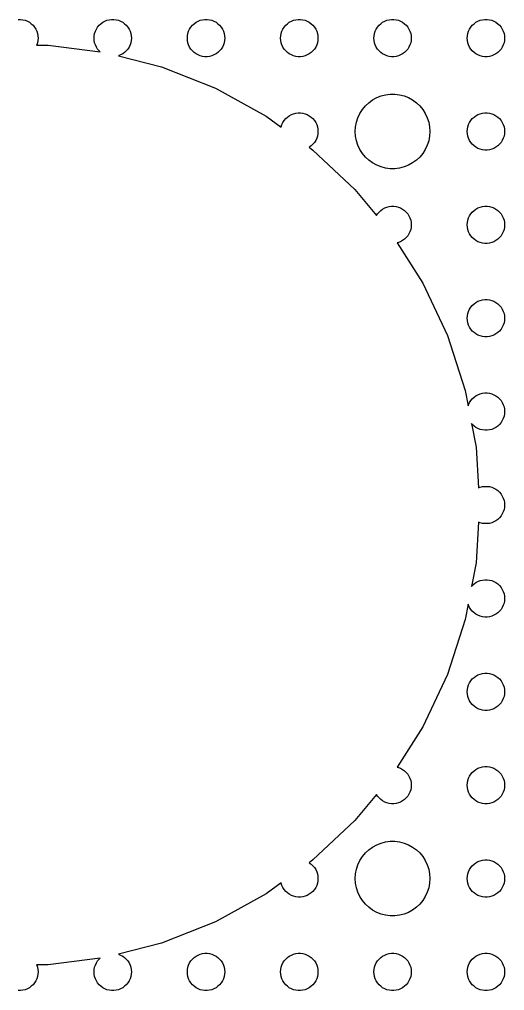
# Model space of a CAD drawing. Header units: metres. Extents: x -127 to 127, y -127 to 127.
# Drawn here: x 0 to 39, y -39 to 39 of the extents above; entities that cross this region are included whole.
import ezdxf

# ---------------------------------------------------------------- set-up
doc = ezdxf.new("R2010")
doc.units = ezdxf.units.M

msp = doc.modelspace()

# ---------------------------------------------------------------- linework, layer by layer
for p, q in [((-0.09418, 38.997), (0.09418, 38.997)), ((0.09418, 38.997), (0.28107, 38.9734)), ((7.21892, 38.9734), (7.40581, 38.997)), ((7.40581, 38.997), (7.59418, 38.997)), ((7.59418, 38.997), (7.78107, 38.9734)), ((14.7189, 38.9734), (14.9058, 38.997)), ((14.9058, 38.997), (15.0942, 38.997)), ((15.0942, 38.997), (15.2811, 38.9734)), ((22.2189, 38.9734), (22.4058, 38.997)), ((22.4058, 38.997), (22.5942, 38.997)), ((22.5942, 38.997), (22.7811, 38.9734)), ((29.7189, 38.9734), (29.9058, 38.997)), ((29.9058, 38.997), (30.0942, 38.997)), ((30.0942, 38.997), (30.2811, 38.9734)), ((37.2189, 38.9734), (37.4058, 38.997)), ((37.4058, 38.997), (37.5942, 38.997)), ((37.5942, 38.997), (37.7811, 38.9734)), ((0.28107, 38.9734), (0.46352, 38.9266)), ((0.46352, 38.9266), (0.63866, 38.8572)), ((0.63866, 38.8572), (0.80373, 38.7665)), ((0.80373, 38.7665), (0.95613, 38.6558)), ((0.95613, 38.6558), (1.09344, 38.5268)), ((1.09344, 38.5268), (1.21352, 38.3817)), ((1.21352, 38.3817), (1.31445, 38.2226)), ((1.31445, 38.2226), (1.39465, 38.0522)), ((6.10533, 38.0522), (6.18553, 38.2226)), ((6.18553, 38.2226), (6.28647, 38.3817)), ((6.28647, 38.3817), (6.40654, 38.5268)), ((6.40654, 38.5268), (6.54385, 38.6558)), ((6.54385, 38.6558), (6.69626, 38.7665)), ((6.69626, 38.7665), (6.86133, 38.8572)), ((6.86133, 38.8572), (7.03647, 38.9266)), ((7.03647, 38.9266), (7.21892, 38.9734)), ((7.78107, 38.9734), (7.96352, 38.9266)), ((7.96352, 38.9266), (8.13866, 38.8572)), ((8.13866, 38.8572), (8.30373, 38.7665)), ((8.30373, 38.7665), (8.45613, 38.6558)), ((8.45613, 38.6558), (8.59344, 38.5268)), ((8.59344, 38.5268), (8.71352, 38.3817)), ((8.71352, 38.3817), (8.81445, 38.2226)), ((8.81445, 38.2226), (8.89465, 38.0522)), ((13.6053, 38.0522), (13.6855, 38.2226)), ((13.6855, 38.2226), (13.7865, 38.3817)), ((13.7865, 38.3817), (13.9065, 38.5268)), ((13.9065, 38.5268), (14.0439, 38.6558)), ((14.0439, 38.6558), (14.1963, 38.7665)), ((14.1963, 38.7665), (14.3613, 38.8572)), ((14.3613, 38.8572), (14.5365, 38.9266)), ((14.5365, 38.9266), (14.7189, 38.9734)), ((15.2811, 38.9734), (15.4635, 38.9266)), ((15.4635, 38.9266), (15.6387, 38.8572)), ((15.6387, 38.8572), (15.8037, 38.7665)), ((15.8037, 38.7665), (15.9561, 38.6558)), ((15.9561, 38.6558), (16.0934, 38.5268)), ((16.0934, 38.5268), (16.2135, 38.3817)), ((16.2135, 38.3817), (16.3145, 38.2226)), ((16.3145, 38.2226), (16.3947, 38.0522)), ((21.1053, 38.0522), (21.1855, 38.2226)), ((21.1855, 38.2226), (21.2865, 38.3817)), ((21.2865, 38.3817), (21.4065, 38.5268)), ((21.4065, 38.5268), (21.5439, 38.6558)), ((21.5439, 38.6558), (21.6963, 38.7665)), ((21.6963, 38.7665), (21.8613, 38.8572)), ((21.8613, 38.8572), (22.0365, 38.9266)), ((22.0365, 38.9266), (22.2189, 38.9734)), ((22.7811, 38.9734), (22.9635, 38.9266)), ((22.9635, 38.9266), (23.1387, 38.8572)), ((23.1387, 38.8572), (23.3037, 38.7665)), ((23.3037, 38.7665), (23.4561, 38.6558)), ((23.4561, 38.6558), (23.5934, 38.5268)), ((23.5934, 38.5268), (23.7135, 38.3817)), ((23.7135, 38.3817), (23.8145, 38.2226)), ((23.8145, 38.2226), (23.8947, 38.0522)), ((28.6053, 38.0522), (28.6855, 38.2226)), ((28.6855, 38.2226), (28.7865, 38.3817)), ((28.7865, 38.3817), (28.9065, 38.5268)), ((28.9065, 38.5268), (29.0439, 38.6558)), ((29.0439, 38.6558), (29.1963, 38.7665)), ((29.1963, 38.7665), (29.3613, 38.8572)), ((29.3613, 38.8572), (29.5365, 38.9266)), ((29.5365, 38.9266), (29.7189, 38.9734)), ((30.2811, 38.9734), (30.4635, 38.9266)), ((30.4635, 38.9266), (30.6387, 38.8572)), ((30.6387, 38.8572), (30.8037, 38.7665)), ((30.8037, 38.7665), (30.9561, 38.6558)), ((30.9561, 38.6558), (31.0934, 38.5268)), ((31.0934, 38.5268), (31.2135, 38.3817)), ((31.2135, 38.3817), (31.3145, 38.2226)), ((31.3145, 38.2226), (31.3947, 38.0522)), ((36.1053, 38.0522), (36.1855, 38.2226)), ((36.1855, 38.2226), (36.2865, 38.3817)), ((36.2865, 38.3817), (36.4065, 38.5268)), ((36.4065, 38.5268), (36.5439, 38.6558)), ((36.5439, 38.6558), (36.6963, 38.7665)), ((36.6963, 38.7665), (36.8613, 38.8572)), ((36.8613, 38.8572), (37.0365, 38.9266)), ((37.0365, 38.9266), (37.2189, 38.9734)), ((37.7811, 38.9734), (37.9635, 38.9266)), ((37.9635, 38.9266), (38.1387, 38.8572)), ((38.1387, 38.8572), (38.3037, 38.7665)), ((38.3037, 38.7665), (38.4561, 38.6558)), ((38.4561, 38.6558), (38.5934, 38.5268)), ((38.5934, 38.5268), (38.7135, 38.3817)), ((38.7135, 38.3817), (38.8145, 38.2226)), ((38.8145, 38.2226), (38.8947, 38.0522)), ((1.39465, 38.0522), (1.45287, 37.873)), ((1.45287, 37.873), (1.48816, 37.688)), ((1.48816, 37.688), (1.5, 37.5)), ((1.5, 37.5), (1.48816, 37.312)), ((6, 37.5), (6.01183, 37.688)), ((6.01183, 37.312), (6, 37.5)), ((6.01183, 37.688), (6.04712, 37.873)), ((6.04712, 37.873), (6.10533, 38.0522)), ((8.89465, 38.0522), (8.95287, 37.873)), ((8.95287, 37.873), (8.98816, 37.688)), ((8.98816, 37.688), (9, 37.5)), ((9, 37.5), (8.98816, 37.312)), ((13.5, 37.5), (13.5118, 37.688)), ((13.5118, 37.312), (13.5, 37.5)), ((13.5118, 37.688), (13.5471, 37.873)), ((13.5471, 37.873), (13.6053, 38.0522)), ((16.3947, 38.0522), (16.4529, 37.873)), ((16.4529, 37.873), (16.4882, 37.688)), ((16.4882, 37.688), (16.5, 37.5)), ((16.5, 37.5), (16.4882, 37.312)), ((21, 37.5), (21.0118, 37.688)), ((21.0118, 37.312), (21, 37.5)), ((21.0118, 37.688), (21.0471, 37.873)), ((21.0471, 37.873), (21.1053, 38.0522)), ((23.8947, 38.0522), (23.9529, 37.873)), ((23.9529, 37.873), (23.9882, 37.688)), ((23.9882, 37.688), (24, 37.5)), ((24, 37.5), (23.9882, 37.312)), ((28.5, 37.5), (28.5118, 37.688)), ((28.5118, 37.312), (28.5, 37.5)), ((28.5118, 37.688), (28.5471, 37.873)), ((28.5471, 37.873), (28.6053, 38.0522)), ((31.3947, 38.0522), (31.4529, 37.873)), ((31.4529, 37.873), (31.4882, 37.688)), ((31.4882, 37.688), (31.5, 37.5)), ((31.5, 37.5), (31.4882, 37.312)), ((36, 37.5), (36.0118, 37.688)), ((36.0118, 37.312), (36, 37.5)), ((36.0118, 37.688), (36.0471, 37.873)), ((36.0471, 37.873), (36.1053, 38.0522)), ((38.8947, 38.0522), (38.9529, 37.873)), ((38.9529, 37.873), (38.9882, 37.688)), ((38.9882, 37.688), (39, 37.5)), ((39, 37.5), (38.9882, 37.312)), ((1.39465, 36.9478), (1.38486, 36.927)), ((1.38486, 36.927), (2.32324, 36.927)), ((1.45287, 37.127), (1.39465, 36.9478)), ((1.48816, 37.312), (1.45287, 37.127)), ((2.32324, 36.927), (6.48286, 36.4015)), ((6.04712, 37.127), (6.01183, 37.312)), ((6.10533, 36.9478), (6.04712, 37.127)), ((6.18553, 36.7774), (6.10533, 36.9478)), ((6.28647, 36.6183), (6.18553, 36.7774)), ((8.81445, 36.7774), (8.71352, 36.6183)), ((8.89465, 36.9478), (8.81445, 36.7774)), ((8.95287, 37.127), (8.89465, 36.9478)), ((8.98816, 37.312), (8.95287, 37.127)), ((13.5471, 37.127), (13.5118, 37.312)), ((13.6053, 36.9478), (13.5471, 37.127)), ((13.6855, 36.7774), (13.6053, 36.9478)), ((13.7865, 36.6183), (13.6855, 36.7774)), ((16.3145, 36.7774), (16.2135, 36.6183)), ((16.3947, 36.9478), (16.3145, 36.7774)), ((16.4529, 37.127), (16.3947, 36.9478)), ((16.4882, 37.312), (16.4529, 37.127)), ((21.0471, 37.127), (21.0118, 37.312)), ((21.1053, 36.9478), (21.0471, 37.127)), ((21.1855, 36.7774), (21.1053, 36.9478)), ((21.2865, 36.6183), (21.1855, 36.7774)), ((23.8145, 36.7774), (23.7135, 36.6183)), ((23.8947, 36.9478), (23.8145, 36.7774)), ((23.9529, 37.127), (23.8947, 36.9478)), ((23.9882, 37.312), (23.9529, 37.127)), ((28.5471, 37.127), (28.5118, 37.312)), ((28.6053, 36.9478), (28.5471, 37.127)), ((28.6855, 36.7774), (28.6053, 36.9478)), ((28.7865, 36.6183), (28.6855, 36.7774)), ((31.3145, 36.7774), (31.2135, 36.6183)), ((31.3947, 36.9478), (31.3145, 36.7774)), ((31.4529, 37.127), (31.3947, 36.9478)), ((31.4882, 37.312), (31.4529, 37.127)), ((36.0471, 37.127), (36.0118, 37.312)), ((36.1053, 36.9478), (36.0471, 37.127)), ((36.1855, 36.7774), (36.1053, 36.9478)), ((36.2865, 36.6183), (36.1855, 36.7774)), ((38.8145, 36.7774), (38.7135, 36.6183)), ((38.8947, 36.9478), (38.8145, 36.7774)), ((38.9529, 37.127), (38.8947, 36.9478)), ((38.9882, 37.312), (38.9529, 37.127)), ((6.40654, 36.4732), (6.28647, 36.6183)), ((6.48286, 36.4015), (6.40654, 36.4732)), ((8.13866, 36.1428), (7.97369, 36.0774)), ((7.97369, 36.0774), (11.4336, 35.1891)), ((8.30373, 36.2335), (8.13866, 36.1428)), ((8.45613, 36.3442), (8.30373, 36.2335)), ((8.59344, 36.4732), (8.45613, 36.3442)), ((8.71352, 36.6183), (8.59344, 36.4732)), ((13.9065, 36.4732), (13.7865, 36.6183)), ((14.0439, 36.3442), (13.9065, 36.4732)), ((14.1963, 36.2335), (14.0439, 36.3442)), ((14.3613, 36.1428), (14.1963, 36.2335)), ((14.5365, 36.0734), (14.3613, 36.1428)), ((14.7189, 36.0266), (14.5365, 36.0734)), ((14.9058, 36.003), (14.7189, 36.0266)), ((15.0942, 36.003), (14.9058, 36.003)), ((15.2811, 36.0266), (15.0942, 36.003)), ((15.4635, 36.0734), (15.2811, 36.0266)), ((15.6387, 36.1428), (15.4635, 36.0734)), ((15.8037, 36.2335), (15.6387, 36.1428)), ((15.9561, 36.3442), (15.8037, 36.2335)), ((16.0934, 36.4732), (15.9561, 36.3442)), ((16.2135, 36.6183), (16.0934, 36.4732)), ((21.4065, 36.4732), (21.2865, 36.6183)), ((21.5439, 36.3442), (21.4065, 36.4732)), ((21.6963, 36.2335), (21.5439, 36.3442)), ((21.8613, 36.1428), (21.6963, 36.2335)), ((22.0365, 36.0734), (21.8613, 36.1428)), ((22.2189, 36.0266), (22.0365, 36.0734)), ((22.4058, 36.003), (22.2189, 36.0266)), ((22.5942, 36.003), (22.4058, 36.003)), ((22.7811, 36.0266), (22.5942, 36.003)), ((22.9635, 36.0734), (22.7811, 36.0266)), ((23.1387, 36.1428), (22.9635, 36.0734)), ((23.3037, 36.2335), (23.1387, 36.1428)), ((23.4561, 36.3442), (23.3037, 36.2335)), ((23.5934, 36.4732), (23.4561, 36.3442)), ((23.7135, 36.6183), (23.5934, 36.4732)), ((28.9065, 36.4732), (28.7865, 36.6183)), ((29.0439, 36.3442), (28.9065, 36.4732)), ((29.1963, 36.2335), (29.0439, 36.3442)), ((29.3613, 36.1428), (29.1963, 36.2335)), ((29.5365, 36.0734), (29.3613, 36.1428)), ((29.7189, 36.0266), (29.5365, 36.0734)), ((29.9058, 36.003), (29.7189, 36.0266)), ((30.0942, 36.003), (29.9058, 36.003)), ((30.2811, 36.0266), (30.0942, 36.003)), ((30.4635, 36.0734), (30.2811, 36.0266)), ((30.6387, 36.1428), (30.4635, 36.0734)), ((30.8037, 36.2335), (30.6387, 36.1428)), ((30.9561, 36.3442), (30.8037, 36.2335)), ((31.0934, 36.4732), (30.9561, 36.3442)), ((31.2135, 36.6183), (31.0934, 36.4732)), ((36.4065, 36.4732), (36.2865, 36.6183)), ((36.5439, 36.3442), (36.4065, 36.4732)), ((36.6963, 36.2335), (36.5439, 36.3442)), ((36.8613, 36.1428), (36.6963, 36.2335)), ((37.0365, 36.0734), (36.8613, 36.1428)), ((37.2189, 36.0266), (37.0365, 36.0734)), ((37.4058, 36.003), (37.2189, 36.0266)), ((37.5942, 36.003), (37.4058, 36.003)), ((37.7811, 36.0266), (37.5942, 36.003)), ((37.9635, 36.0734), (37.7811, 36.0266)), ((38.1387, 36.1428), (37.9635, 36.0734)), ((38.3037, 36.2335), (38.1387, 36.1428)), ((38.4561, 36.3442), (38.3037, 36.2335)), ((38.5934, 36.4732), (38.4561, 36.3442)), ((38.7135, 36.6183), (38.5934, 36.4732)), ((11.4336, 35.1891), (15.7538, 33.4786)), ((15.7538, 33.4786), (19.8256, 31.2401)), ((28.7227, 32.7145), (29.0729, 32.8532)), ((29.0729, 32.8532), (29.4379, 32.9469)), ((29.4379, 32.9469), (29.8116, 32.9941)), ((29.8116, 32.9941), (30.1884, 32.9941)), ((30.1884, 32.9941), (30.5621, 32.9469)), ((30.5621, 32.9469), (30.927, 32.8532)), ((30.927, 32.8532), (31.2773, 32.7145)), ((27.5729, 31.7634), (27.8131, 32.0536)), ((27.8131, 32.0536), (28.0877, 32.3115)), ((28.0877, 32.3115), (28.3925, 32.533)), ((28.3925, 32.533), (28.7227, 32.7145)), ((31.2773, 32.7145), (31.6075, 32.533)), ((31.6075, 32.533), (31.9123, 32.3115)), ((31.9123, 32.3115), (32.1869, 32.0536)), ((32.1869, 32.0536), (32.427, 31.7634)), ((19.8256, 31.2401), (21.0437, 30.3551)), ((21.5439, 31.1558), (21.6963, 31.2665)), ((21.6963, 31.2665), (21.8613, 31.3572)), ((21.8613, 31.3572), (22.0365, 31.4266)), ((22.0365, 31.4266), (22.2189, 31.4734)), ((22.2189, 31.4734), (22.4058, 31.497)), ((22.4058, 31.497), (22.5942, 31.497)), ((22.5942, 31.497), (22.7811, 31.4734)), ((22.7811, 31.4734), (22.9635, 31.4266)), ((22.9635, 31.4266), (23.1387, 31.3572)), ((23.1387, 31.3572), (23.3037, 31.2665)), ((23.3037, 31.2665), (23.4561, 31.1558)), ((27.2107, 31.1044), (27.3711, 31.4453)), ((27.3711, 31.4453), (27.5729, 31.7634)), ((32.427, 31.7634), (32.6289, 31.4453)), ((32.6289, 31.4453), (32.7893, 31.1044)), ((36.5439, 31.1558), (36.6963, 31.2665)), ((36.6963, 31.2665), (36.8613, 31.3572)), ((36.8613, 31.3572), (37.0365, 31.4266)), ((37.0365, 31.4266), (37.2189, 31.4734)), ((37.2189, 31.4734), (37.4058, 31.497)), ((37.4058, 31.497), (37.5942, 31.497)), ((37.5942, 31.497), (37.7811, 31.4734)), ((37.7811, 31.4734), (37.9635, 31.4266)), ((37.9635, 31.4266), (38.1387, 31.3572)), ((38.1387, 31.3572), (38.3037, 31.2665)), ((38.3037, 31.2665), (38.4561, 31.1558)), ((21.0471, 30.373), (21.1053, 30.5522)), ((21.1053, 30.5522), (21.1855, 30.7226)), ((21.1855, 30.7226), (21.2865, 30.8817)), ((21.2865, 30.8817), (21.4065, 31.0268)), ((21.4065, 31.0268), (21.5439, 31.1558)), ((23.4561, 31.1558), (23.5934, 31.0268)), ((23.5934, 31.0268), (23.7135, 30.8817)), ((23.7135, 30.8817), (23.8145, 30.7226)), ((23.8145, 30.7226), (23.8947, 30.5522)), ((23.8947, 30.5522), (23.9529, 30.373)), ((27.0237, 30.376), (27.0942, 30.7461)), ((27.0942, 30.7461), (27.2107, 31.1044)), ((32.7893, 31.1044), (32.9057, 30.7461)), ((32.9057, 30.7461), (32.9763, 30.376)), ((36.0471, 30.373), (36.1053, 30.5522)), ((36.1053, 30.5522), (36.1855, 30.7226)), ((36.1855, 30.7226), (36.2865, 30.8817)), ((36.2865, 30.8817), (36.4065, 31.0268)), ((36.4065, 31.0268), (36.5439, 31.1558)), ((38.4561, 31.1558), (38.5934, 31.0268)), ((38.5934, 31.0268), (38.7135, 30.8817)), ((38.7135, 30.8817), (38.8145, 30.7226)), ((38.8145, 30.7226), (38.8947, 30.5522)), ((38.8947, 30.5522), (38.9529, 30.373)), ((21.0437, 30.3551), (21.0471, 30.373)), ((23.9529, 30.373), (23.9882, 30.188)), ((23.9882, 29.812), (23.9529, 29.627)), ((23.9882, 30.188), (24, 30)), ((24, 30), (23.9882, 29.812)), ((27, 30), (27.0237, 30.376)), ((27.0237, 29.624), (27, 30)), ((32.9763, 30.376), (33, 30)), ((33, 30), (32.9763, 29.624)), ((36, 30), (36.0118, 30.188)), ((36.0118, 29.812), (36, 30)), ((36.0118, 30.188), (36.0471, 30.373)), ((36.0471, 29.627), (36.0118, 29.812)), ((38.9529, 30.373), (38.9882, 30.188)), ((38.9882, 29.812), (38.9529, 29.627)), ((38.9882, 30.188), (39, 30)), ((39, 30), (38.9882, 29.812)), ((23.5934, 28.9732), (23.4561, 28.8442)), ((23.7135, 29.1183), (23.5934, 28.9732)), ((23.8145, 29.2774), (23.7135, 29.1183)), ((23.8947, 29.4478), (23.8145, 29.2774)), ((23.9529, 29.627), (23.8947, 29.4478)), ((27.0942, 29.2539), (27.0237, 29.624)), ((27.2107, 28.8956), (27.0942, 29.2539)), ((27.3711, 28.5547), (27.2107, 28.8956)), ((32.7893, 28.8956), (32.6289, 28.5547)), ((32.9057, 29.2539), (32.7893, 28.8956)), ((32.9763, 29.624), (32.9057, 29.2539)), ((36.1053, 29.4478), (36.0471, 29.627)), ((36.1855, 29.2774), (36.1053, 29.4478)), ((36.2865, 29.1183), (36.1855, 29.2774)), ((36.4065, 28.9732), (36.2865, 29.1183)), ((36.5439, 28.8442), (36.4065, 28.9732)), ((38.5934, 28.9732), (38.4561, 28.8442)), ((38.7135, 29.1183), (38.5934, 28.9732)), ((38.8145, 29.2774), (38.7135, 29.1183)), ((38.8947, 29.4478), (38.8145, 29.2774)), ((38.9529, 29.627), (38.8947, 29.4478)), ((23.3037, 28.7335), (23.2878, 28.7247)), ((23.2878, 28.7247), (23.5847, 28.509)), ((23.4561, 28.8442), (23.3037, 28.7335)), ((23.5847, 28.509), (26.9718, 25.3282)), ((27.5729, 28.2366), (27.3711, 28.5547)), ((27.8131, 27.9464), (27.5729, 28.2366)), ((32.427, 28.2366), (32.1869, 27.9464)), ((32.6289, 28.5547), (32.427, 28.2366)), ((36.6963, 28.7335), (36.5439, 28.8442)), ((36.8613, 28.6427), (36.6963, 28.7335)), ((37.0365, 28.5734), (36.8613, 28.6427)), ((37.2189, 28.5266), (37.0365, 28.5734)), ((37.4058, 28.503), (37.2189, 28.5266)), ((37.5942, 28.503), (37.4058, 28.503)), ((37.7811, 28.5266), (37.5942, 28.503)), ((37.9635, 28.5734), (37.7811, 28.5266)), ((38.1387, 28.6427), (37.9635, 28.5734)), ((38.3037, 28.7335), (38.1387, 28.6427)), ((38.4561, 28.8442), (38.3037, 28.7335)), ((28.0877, 27.6884), (27.8131, 27.9464)), ((28.3925, 27.467), (28.0877, 27.6884)), ((28.7227, 27.2855), (28.3925, 27.467)), ((31.6075, 27.467), (31.2773, 27.2855)), ((31.9123, 27.6884), (31.6075, 27.467)), ((32.1869, 27.9464), (31.9123, 27.6884)), ((29.0729, 27.1468), (28.7227, 27.2855)), ((29.4379, 27.0531), (29.0729, 27.1468)), ((29.8116, 27.0059), (29.4379, 27.0531)), ((30.1884, 27.0059), (29.8116, 27.0059)), ((30.5621, 27.0531), (30.1884, 27.0059)), ((30.927, 27.1468), (30.5621, 27.0531)), ((31.2773, 27.2855), (30.927, 27.1468)), ((26.9718, 25.3282), (28.6978, 23.2419)), ((28.7865, 23.3817), (28.9065, 23.5268)), ((28.9065, 23.5268), (29.0439, 23.6558)), ((29.0439, 23.6558), (29.1963, 23.7665)), ((29.1963, 23.7665), (29.3613, 23.8572)), ((29.3613, 23.8572), (29.5365, 23.9266)), ((29.5365, 23.9266), (29.7189, 23.9734)), ((29.7189, 23.9734), (29.9058, 23.997)), ((29.9058, 23.997), (30.0942, 23.997)), ((30.0942, 23.997), (30.2811, 23.9734)), ((30.2811, 23.9734), (30.4635, 23.9266)), ((30.4635, 23.9266), (30.6387, 23.8572)), ((30.6387, 23.8572), (30.8037, 23.7665)), ((30.8037, 23.7665), (30.9561, 23.6558)), ((30.9561, 23.6558), (31.0934, 23.5268)), ((31.0934, 23.5268), (31.2135, 23.3817)), ((36.2865, 23.3817), (36.4065, 23.5268)), ((36.4065, 23.5268), (36.5439, 23.6558)), ((36.5439, 23.6558), (36.6963, 23.7665)), ((36.6963, 23.7665), (36.8613, 23.8572)), ((36.8613, 23.8572), (37.0365, 23.9266)), ((37.0365, 23.9266), (37.2189, 23.9734)), ((37.2189, 23.9734), (37.4058, 23.997)), ((37.4058, 23.997), (37.5942, 23.997)), ((37.5942, 23.997), (37.7811, 23.9734)), ((37.7811, 23.9734), (37.9635, 23.9266)), ((37.9635, 23.9266), (38.1387, 23.8572)), ((38.1387, 23.8572), (38.3037, 23.7665)), ((38.3037, 23.7665), (38.4561, 23.6558)), ((38.4561, 23.6558), (38.5934, 23.5268)), ((38.5934, 23.5268), (38.7135, 23.3817)), ((28.6978, 23.2419), (28.7865, 23.3817)), ((31.2135, 23.3817), (31.3145, 23.2226)), ((31.3145, 23.2226), (31.3947, 23.0522)), ((31.3947, 23.0522), (31.4529, 22.873)), ((31.4529, 22.873), (31.4882, 22.688)), ((31.4882, 22.688), (31.5, 22.5)), ((36, 22.5), (36.0118, 22.688)), ((36.0118, 22.688), (36.0471, 22.873)), ((36.0471, 22.873), (36.1053, 23.0522)), ((36.1053, 23.0522), (36.1855, 23.2226)), ((36.1855, 23.2226), (36.2865, 23.3817)), ((38.7135, 23.3817), (38.8145, 23.2226)), ((38.8145, 23.2226), (38.8947, 23.0522)), ((38.8947, 23.0522), (38.9529, 22.873)), ((38.9529, 22.873), (38.9882, 22.688)), ((38.9882, 22.688), (39, 22.5)), ((31.3947, 21.9478), (31.3145, 21.7774)), ((31.4529, 22.127), (31.3947, 21.9478)), ((31.4882, 22.312), (31.4529, 22.127)), ((31.5, 22.5), (31.4882, 22.312)), ((36.0118, 22.312), (36, 22.5)), ((36.0471, 22.127), (36.0118, 22.312)), ((36.1053, 21.9478), (36.0471, 22.127)), ((36.1855, 21.7774), (36.1053, 21.9478)), ((38.8947, 21.9478), (38.8145, 21.7774)), ((38.9529, 22.127), (38.8947, 21.9478)), ((38.9882, 22.312), (38.9529, 22.127)), ((39, 22.5), (38.9882, 22.312)), ((30.4635, 21.0734), (30.376, 21.0509)), ((30.6387, 21.1427), (30.4635, 21.0734)), ((30.8037, 21.2335), (30.6387, 21.1427)), ((30.9561, 21.3442), (30.8037, 21.2335)), ((31.0934, 21.4732), (30.9561, 21.3442)), ((31.2135, 21.6183), (31.0934, 21.4732)), ((31.3145, 21.7774), (31.2135, 21.6183)), ((36.2865, 21.6183), (36.1855, 21.7774)), ((36.4065, 21.4732), (36.2865, 21.6183)), ((36.5439, 21.3442), (36.4065, 21.4732)), ((36.6963, 21.2335), (36.5439, 21.3442)), ((36.8613, 21.1427), (36.6963, 21.2335)), ((37.0365, 21.0734), (36.8613, 21.1427)), ((37.2189, 21.0266), (37.0365, 21.0734)), ((37.9635, 21.0734), (37.7811, 21.0266)), ((38.1387, 21.1427), (37.9635, 21.0734)), ((38.3037, 21.2335), (38.1387, 21.1427)), ((38.4561, 21.3442), (38.3037, 21.2335)), ((38.5934, 21.4732), (38.4561, 21.3442)), ((38.7135, 21.6183), (38.5934, 21.4732)), ((38.8145, 21.7774), (38.7135, 21.6183)), ((30.376, 21.0509), (32.4233, 17.8249)), ((37.4058, 21.003), (37.2189, 21.0266)), ((37.5942, 21.003), (37.4058, 21.003)), ((37.7811, 21.0266), (37.5942, 21.003)), ((32.4233, 17.8249), (34.4017, 13.6206)), ((36.8613, 16.3572), (37.0365, 16.4266)), ((37.0365, 16.4266), (37.2189, 16.4734)), ((37.2189, 16.4734), (37.4058, 16.497)), ((37.4058, 16.497), (37.5942, 16.497)), ((37.5942, 16.497), (37.7811, 16.4734)), ((37.7811, 16.4734), (37.9635, 16.4266)), ((37.9635, 16.4266), (38.1387, 16.3572)), ((36.1053, 15.5522), (36.1855, 15.7226)), ((36.1855, 15.7226), (36.2865, 15.8817)), ((36.2865, 15.8817), (36.4065, 16.0268)), ((36.4065, 16.0268), (36.5439, 16.1558)), ((36.5439, 16.1558), (36.6963, 16.2665)), ((36.6963, 16.2665), (36.8613, 16.3572)), ((38.1387, 16.3572), (38.3037, 16.2665)), ((38.3037, 16.2665), (38.4561, 16.1558)), ((38.4561, 16.1558), (38.5934, 16.0268)), ((38.5934, 16.0268), (38.7135, 15.8817)), ((38.7135, 15.8817), (38.8145, 15.7226)), ((38.8145, 15.7226), (38.8947, 15.5522)), ((36, 15), (36.0118, 15.188)), ((36.0118, 14.812), (36, 15)), ((36.0118, 15.188), (36.0471, 15.373)), ((36.0471, 15.373), (36.1053, 15.5522)), ((38.8947, 15.5522), (38.9529, 15.373)), ((38.9529, 15.373), (38.9882, 15.188)), ((38.9882, 15.188), (39, 15)), ((39, 15), (38.9882, 14.812)), ((36.0471, 14.627), (36.0118, 14.812)), ((36.1053, 14.4478), (36.0471, 14.627)), ((36.1855, 14.2774), (36.1053, 14.4478)), ((36.2865, 14.1183), (36.1855, 14.2774)), ((36.4065, 13.9732), (36.2865, 14.1183)), ((38.7135, 14.1183), (38.5934, 13.9732)), ((38.8145, 14.2774), (38.7135, 14.1183)), ((38.8947, 14.4478), (38.8145, 14.2774)), ((38.9529, 14.627), (38.8947, 14.4478)), ((38.9882, 14.812), (38.9529, 14.627)), ((34.4017, 13.6206), (35.8376, 9.20152)), ((36.5439, 13.8442), (36.4065, 13.9732)), ((36.6963, 13.7335), (36.5439, 13.8442)), ((36.8613, 13.6427), (36.6963, 13.7335)), ((37.0365, 13.5734), (36.8613, 13.6427)), ((37.2189, 13.5266), (37.0365, 13.5734)), ((37.4058, 13.5029), (37.2189, 13.5266)), ((37.5942, 13.5029), (37.4058, 13.5029)), ((37.7811, 13.5266), (37.5942, 13.5029)), ((37.9635, 13.5734), (37.7811, 13.5266)), ((38.1387, 13.6427), (37.9635, 13.5734)), ((38.3037, 13.7335), (38.1387, 13.6427)), ((38.4561, 13.8442), (38.3037, 13.7335)), ((38.5934, 13.9732), (38.4561, 13.8442)), ((35.8376, 9.20152), (36.0748, 7.95811)), ((36.4065, 8.52681), (36.5439, 8.65576)), ((36.5439, 8.65576), (36.6963, 8.76648)), ((36.6963, 8.76648), (36.8613, 8.85724)), ((36.8613, 8.85724), (37.0365, 8.92657)), ((37.0365, 8.92657), (37.2189, 8.97342)), ((37.2189, 8.97342), (37.4058, 8.99704)), ((37.4058, 8.99704), (37.5942, 8.99704)), ((37.5942, 8.99704), (37.7811, 8.97342)), ((37.7811, 8.97342), (37.9635, 8.92657)), ((37.9635, 8.92657), (38.1387, 8.85724)), ((38.1387, 8.85724), (38.3037, 8.76648)), ((38.3037, 8.76648), (38.4561, 8.65576)), ((38.4561, 8.65576), (38.5934, 8.52681)), ((36.0748, 7.95811), (36.1053, 8.05219)), ((36.1053, 8.05219), (36.1855, 8.22263)), ((36.1855, 8.22263), (36.2865, 8.38167)), ((36.2865, 8.38167), (36.4065, 8.52681)), ((38.5934, 8.52681), (38.7135, 8.38167)), ((38.7135, 8.38167), (38.8145, 8.22263)), ((38.8145, 8.22263), (38.8947, 8.05219)), ((38.8947, 8.05219), (38.9529, 7.87303)), ((38.9529, 7.87303), (38.9882, 7.68799)), ((38.9529, 7.12695), (38.8947, 6.9478)), ((38.9882, 7.312), (38.9529, 7.12695)), ((38.9882, 7.68799), (39, 7.5)), ((39, 7.5), (38.9882, 7.312)), ((36.4065, 6.47318), (36.3435, 6.54938)), ((36.3435, 6.54938), (36.7082, 4.63733)), ((36.5439, 6.34422), (36.4065, 6.47318)), ((36.6963, 6.23351), (36.5439, 6.34422)), ((38.4561, 6.34422), (38.3037, 6.23351)), ((38.5934, 6.47318), (38.4561, 6.34422)), ((38.7135, 6.61832), (38.5934, 6.47318)), ((38.8145, 6.77736), (38.7135, 6.61832)), ((38.8947, 6.9478), (38.8145, 6.77736)), ((36.8613, 6.14275), (36.6963, 6.23351)), ((37.0365, 6.07341), (36.8613, 6.14275)), ((37.2189, 6.02657), (37.0365, 6.07341)), ((37.4058, 6.00294), (37.2189, 6.02657)), ((37.5942, 6.00294), (37.4058, 6.00294)), ((37.7811, 6.02657), (37.5942, 6.00294)), ((37.9635, 6.07341), (37.7811, 6.02657)), ((38.1387, 6.14275), (37.9635, 6.07341)), ((38.3037, 6.23351), (38.1387, 6.14275)), ((36.7082, 4.63733), (36.9133, 1.37781)), ((36.9133, 1.37781), (37.0365, 1.42657)), ((37.0365, 1.42657), (37.2189, 1.47342)), ((37.2189, 1.47342), (37.4058, 1.49704)), ((37.4058, 1.49704), (37.5942, 1.49704)), ((37.5942, 1.49704), (37.7811, 1.47342)), ((37.7811, 1.47342), (37.9635, 1.42657)), ((37.9635, 1.42657), (38.1387, 1.35724)), ((38.1387, 1.35724), (38.3037, 1.26648)), ((38.3037, 1.26648), (38.4561, 1.15576)), ((38.4561, 1.15576), (38.5934, 1.02681)), ((38.5934, 1.02681), (38.7135, 0.88167)), ((38.7135, 0.88167), (38.8145, 0.72263)), ((38.8145, 0.72263), (38.8947, 0.55219)), ((38.8947, 0.55219), (38.9529, 0.37303)), ((38.9529, 0.37303), (38.9882, 0.18799)), ((38.9882, 0.18799), (39, 0)), ((39, 0), (38.9882, -0.18799)), ((38.8145, -0.72263), (38.7135, -0.88167)), ((38.8947, -0.55219), (38.8145, -0.72263)), ((38.9529, -0.37303), (38.8947, -0.55219)), ((38.9882, -0.18799), (38.9529, -0.37303)), ((36.9133, -1.37781), (36.7082, -4.63733)), ((37.0365, -1.42657), (36.9133, -1.37781)), ((37.2189, -1.47342), (37.0365, -1.42657)), ((37.4058, -1.49704), (37.2189, -1.47342)), ((37.5942, -1.49704), (37.4058, -1.49704)), ((37.7811, -1.47342), (37.5942, -1.49704)), ((37.9635, -1.42657), (37.7811, -1.47342)), ((38.1387, -1.35724), (37.9635, -1.42657)), ((38.3037, -1.26648), (38.1387, -1.35724)), ((38.4561, -1.15576), (38.3037, -1.26648)), ((38.5934, -1.02681), (38.4561, -1.15576)), ((38.7135, -0.88167), (38.5934, -1.02681)), ((36.7082, -4.63733), (36.3435, -6.54938)), ((36.5439, -6.34422), (36.6963, -6.23351)), ((36.6963, -6.23351), (36.8613, -6.14275)), ((36.8613, -6.14275), (37.0365, -6.07341)), ((37.0365, -6.07341), (37.2189, -6.02657)), ((37.2189, -6.02657), (37.4058, -6.00294)), ((37.4058, -6.00294), (37.5942, -6.00294)), ((37.5942, -6.00294), (37.7811, -6.02657)), ((37.7811, -6.02657), (37.9635, -6.07341)), ((37.9635, -6.07341), (38.1387, -6.14275)), ((38.1387, -6.14275), (38.3037, -6.23351)), ((38.3037, -6.23351), (38.4561, -6.34422)), ((36.3435, -6.54938), (36.4065, -6.47318)), ((36.4065, -6.47318), (36.5439, -6.34422)), ((38.4561, -6.34422), (38.5934, -6.47318)), ((38.5934, -6.47318), (38.7135, -6.61832)), ((38.7135, -6.61832), (38.8145, -6.77736)), ((38.8145, -6.77736), (38.8947, -6.9478)), ((38.8947, -6.9478), (38.9529, -7.12695)), ((38.9529, -7.12695), (38.9882, -7.312)), ((38.9882, -7.68799), (38.9529, -7.87303)), ((38.9882, -7.312), (39, -7.5)), ((39, -7.5), (38.9882, -7.68799)), ((36.0748, -7.95811), (35.8376, -9.20152)), ((36.1053, -8.05219), (36.0748, -7.95811)), ((36.1855, -8.22263), (36.1053, -8.05219)), ((36.2865, -8.38167), (36.1855, -8.22263)), ((36.4065, -8.52681), (36.2865, -8.38167)), ((36.5439, -8.65576), (36.4065, -8.52681)), ((38.5934, -8.52681), (38.4561, -8.65576)), ((38.7135, -8.38167), (38.5934, -8.52681)), ((38.8145, -8.22263), (38.7135, -8.38167)), ((38.8947, -8.05219), (38.8145, -8.22263)), ((38.9529, -7.87303), (38.8947, -8.05219)), ((35.8376, -9.20152), (34.4017, -13.6206)), ((36.6963, -8.76648), (36.5439, -8.65576)), ((36.8613, -8.85724), (36.6963, -8.76648)), ((37.0365, -8.92657), (36.8613, -8.85724)), ((37.2189, -8.97342), (37.0365, -8.92657)), ((37.4058, -8.99704), (37.2189, -8.97342)), ((37.5942, -8.99704), (37.4058, -8.99704)), ((37.7811, -8.97342), (37.5942, -8.99704)), ((37.9635, -8.92657), (37.7811, -8.97342)), ((38.1387, -8.85724), (37.9635, -8.92657)), ((38.3037, -8.76648), (38.1387, -8.85724)), ((38.4561, -8.65576), (38.3037, -8.76648)), ((34.4017, -13.6206), (32.4233, -17.8249)), ((36.2865, -14.1183), (36.4065, -13.9732)), ((36.4065, -13.9732), (36.5439, -13.8442)), ((36.5439, -13.8442), (36.6963, -13.7335)), ((36.6963, -13.7335), (36.8613, -13.6427)), ((36.8613, -13.6427), (37.0365, -13.5734)), ((37.0365, -13.5734), (37.2189, -13.5266)), ((37.2189, -13.5266), (37.4058, -13.5029)), ((37.4058, -13.5029), (37.5942, -13.5029)), ((37.5942, -13.5029), (37.7811, -13.5266)), ((37.7811, -13.5266), (37.9635, -13.5734)), ((37.9635, -13.5734), (38.1387, -13.6427)), ((38.1387, -13.6427), (38.3037, -13.7335)), ((38.3037, -13.7335), (38.4561, -13.8442)), ((38.4561, -13.8442), (38.5934, -13.9732)), ((38.5934, -13.9732), (38.7135, -14.1183)), ((36, -15), (36.0118, -14.812)), ((36.0118, -14.812), (36.0471, -14.627)), ((36.0471, -14.627), (36.1053, -14.4478)), ((36.1053, -14.4478), (36.1855, -14.2774)), ((36.1855, -14.2774), (36.2865, -14.1183)), ((38.7135, -14.1183), (38.8145, -14.2774)), ((38.8145, -14.2774), (38.8947, -14.4478)), ((38.8947, -14.4478), (38.9529, -14.627)), ((38.9529, -14.627), (38.9882, -14.812)), ((38.9882, -14.812), (39, -15)), ((36.0118, -15.188), (36, -15)), ((36.0471, -15.373), (36.0118, -15.188)), ((36.1053, -15.5522), (36.0471, -15.373)), ((36.1855, -15.7226), (36.1053, -15.5522)), ((38.8947, -15.5522), (38.8145, -15.7226)), ((38.9529, -15.373), (38.8947, -15.5522)), ((38.9882, -15.188), (38.9529, -15.373)), ((39, -15), (38.9882, -15.188)), ((36.2865, -15.8817), (36.1855, -15.7226)), ((36.4065, -16.0268), (36.2865, -15.8817)), ((36.5439, -16.1558), (36.4065, -16.0268)), ((36.6963, -16.2665), (36.5439, -16.1558)), ((36.8613, -16.3572), (36.6963, -16.2665)), ((37.0365, -16.4266), (36.8613, -16.3572)), ((38.1387, -16.3572), (37.9635, -16.4266)), ((38.3037, -16.2665), (38.1387, -16.3572)), ((38.4561, -16.1558), (38.3037, -16.2665)), ((38.5934, -16.0268), (38.4561, -16.1558)), ((38.7135, -15.8817), (38.5934, -16.0268)), ((38.8145, -15.7226), (38.7135, -15.8817)), ((37.2189, -16.4734), (37.0365, -16.4266)), ((37.4058, -16.497), (37.2189, -16.4734)), ((37.5942, -16.497), (37.4058, -16.497)), ((37.7811, -16.4734), (37.5942, -16.497)), ((37.9635, -16.4266), (37.7811, -16.4734)), ((32.4233, -17.8249), (30.376, -21.0509)), ((30.376, -21.0509), (30.4635, -21.0734)), ((37.0365, -21.0734), (37.2189, -21.0266)), ((37.2189, -21.0266), (37.4058, -21.003)), ((37.4058, -21.003), (37.5942, -21.003)), ((37.5942, -21.003), (37.7811, -21.0266)), ((37.7811, -21.0266), (37.9635, -21.0734)), ((30.4635, -21.0734), (30.6387, -21.1427)), ((30.6387, -21.1427), (30.8037, -21.2335)), ((30.8037, -21.2335), (30.9561, -21.3442)), ((30.9561, -21.3442), (31.0934, -21.4732)), ((31.0934, -21.4732), (31.2135, -21.6183)), ((31.2135, -21.6183), (31.3145, -21.7774)), ((31.3145, -21.7774), (31.3947, -21.9478)), ((36.1053, -21.9478), (36.1855, -21.7774)), ((36.1855, -21.7774), (36.2865, -21.6183)), ((36.2865, -21.6183), (36.4065, -21.4732)), ((36.4065, -21.4732), (36.5439, -21.3442)), ((36.5439, -21.3442), (36.6963, -21.2335)), ((36.6963, -21.2335), (36.8613, -21.1427)), ((36.8613, -21.1427), (37.0365, -21.0734)), ((37.9635, -21.0734), (38.1387, -21.1427)), ((38.1387, -21.1427), (38.3037, -21.2335)), ((38.3037, -21.2335), (38.4561, -21.3442)), ((38.4561, -21.3442), (38.5934, -21.4732)), ((38.5934, -21.4732), (38.7135, -21.6183)), ((38.7135, -21.6183), (38.8145, -21.7774)), ((38.8145, -21.7774), (38.8947, -21.9478)), ((31.3947, -21.9478), (31.4529, -22.127)), ((31.4529, -22.127), (31.4882, -22.312)), ((31.4882, -22.312), (31.5, -22.5)), ((31.5, -22.5), (31.4882, -22.688)), ((36, -22.5), (36.0118, -22.312)), ((36.0118, -22.688), (36, -22.5)), ((36.0118, -22.312), (36.0471, -22.127)), ((36.0471, -22.127), (36.1053, -21.9478)), ((38.8947, -21.9478), (38.9529, -22.127)), ((38.9529, -22.127), (38.9882, -22.312)), ((38.9882, -22.312), (39, -22.5)), ((39, -22.5), (38.9882, -22.688)), ((28.6978, -23.2419), (26.9718, -25.3282)), ((28.7865, -23.3817), (28.6978, -23.2419)), ((28.9065, -23.5268), (28.7865, -23.3817)), ((31.2135, -23.3817), (31.0934, -23.5268)), ((31.3145, -23.2226), (31.2135, -23.3817)), ((31.3947, -23.0522), (31.3145, -23.2226)), ((31.4529, -22.873), (31.3947, -23.0522)), ((31.4882, -22.688), (31.4529, -22.873)), ((36.0471, -22.873), (36.0118, -22.688)), ((36.1053, -23.0522), (36.0471, -22.873)), ((36.1855, -23.2226), (36.1053, -23.0522)), ((36.2865, -23.3817), (36.1855, -23.2226)), ((36.4065, -23.5268), (36.2865, -23.3817)), ((38.7135, -23.3817), (38.5934, -23.5268)), ((38.8145, -23.2226), (38.7135, -23.3817)), ((38.8947, -23.0522), (38.8145, -23.2226)), ((38.9529, -22.873), (38.8947, -23.0522)), ((38.9882, -22.688), (38.9529, -22.873)), ((29.0439, -23.6558), (28.9065, -23.5268)), ((29.1963, -23.7665), (29.0439, -23.6558)), ((29.3613, -23.8572), (29.1963, -23.7665)), ((29.5365, -23.9266), (29.3613, -23.8572)), ((29.7189, -23.9734), (29.5365, -23.9266)), ((29.9058, -23.997), (29.7189, -23.9734)), ((30.0942, -23.997), (29.9058, -23.997)), ((30.2811, -23.9734), (30.0942, -23.997)), ((30.4635, -23.9266), (30.2811, -23.9734)), ((30.6387, -23.8572), (30.4635, -23.9266)), ((30.8037, -23.7665), (30.6387, -23.8572)), ((30.9561, -23.6558), (30.8037, -23.7665)), ((31.0934, -23.5268), (30.9561, -23.6558)), ((36.5439, -23.6558), (36.4065, -23.5268)), ((36.6963, -23.7665), (36.5439, -23.6558)), ((36.8613, -23.8572), (36.6963, -23.7665)), ((37.0365, -23.9266), (36.8613, -23.8572)), ((37.2189, -23.9734), (37.0365, -23.9266)), ((37.4058, -23.997), (37.2189, -23.9734)), ((37.5942, -23.997), (37.4058, -23.997)), ((37.7811, -23.9734), (37.5942, -23.997)), ((37.9635, -23.9266), (37.7811, -23.9734)), ((38.1387, -23.8572), (37.9635, -23.9266)), ((38.3037, -23.7665), (38.1387, -23.8572)), ((38.4561, -23.6558), (38.3037, -23.7665)), ((38.5934, -23.5268), (38.4561, -23.6558)), ((26.9718, -25.3282), (23.5847, -28.509)), ((28.3925, -27.467), (28.7227, -27.2855)), ((28.7227, -27.2855), (29.0729, -27.1468)), ((29.0729, -27.1468), (29.4379, -27.0531)), ((29.4379, -27.0531), (29.8116, -27.0059)), ((29.8116, -27.0059), (30.1884, -27.0059)), ((30.1884, -27.0059), (30.5621, -27.0531)), ((30.5621, -27.0531), (30.927, -27.1468)), ((30.927, -27.1468), (31.2773, -27.2855)), ((31.2773, -27.2855), (31.6075, -27.467)), ((27.5729, -28.2366), (27.8131, -27.9464)), ((27.8131, -27.9464), (28.0877, -27.6884)), ((28.0877, -27.6884), (28.3925, -27.467)), ((31.6075, -27.467), (31.9123, -27.6884)), ((31.9123, -27.6884), (32.1869, -27.9464)), ((32.1869, -27.9464), (32.427, -28.2366)), ((23.5847, -28.509), (23.2878, -28.7247)), ((23.2878, -28.7247), (23.3037, -28.7335)), ((23.3037, -28.7335), (23.4561, -28.8442)), ((23.4561, -28.8442), (23.5934, -28.9732)), ((27.2107, -28.8956), (27.3711, -28.5547)), ((27.3711, -28.5547), (27.5729, -28.2366)), ((32.427, -28.2366), (32.6289, -28.5547)), ((32.6289, -28.5547), (32.7893, -28.8956)), ((36.4065, -28.9732), (36.5439, -28.8442)), ((36.5439, -28.8442), (36.6963, -28.7335)), ((36.6963, -28.7335), (36.8613, -28.6427)), ((36.8613, -28.6427), (37.0365, -28.5734)), ((37.0365, -28.5734), (37.2189, -28.5266)), ((37.2189, -28.5266), (37.4058, -28.503)), ((37.4058, -28.503), (37.5942, -28.503)), ((37.5942, -28.503), (37.7811, -28.5266)), ((37.7811, -28.5266), (37.9635, -28.5734)), ((37.9635, -28.5734), (38.1387, -28.6427)), ((38.1387, -28.6427), (38.3037, -28.7335)), ((38.3037, -28.7335), (38.4561, -28.8442)), ((38.4561, -28.8442), (38.5934, -28.9732)), ((23.5934, -28.9732), (23.7135, -29.1183)), ((23.7135, -29.1183), (23.8145, -29.2774)), ((23.8145, -29.2774), (23.8947, -29.4478)), ((23.8947, -29.4478), (23.9529, -29.627)), ((23.9529, -29.627), (23.9882, -29.812)), ((27, -30), (27.0237, -29.624)), ((27.0237, -29.624), (27.0942, -29.2539)), ((27.0942, -29.2539), (27.2107, -28.8956)), ((32.7893, -28.8956), (32.9057, -29.2539)), ((32.9057, -29.2539), (32.9763, -29.624)), ((32.9763, -29.624), (33, -30)), ((36.0118, -29.812), (36.0471, -29.627)), ((36.0471, -29.627), (36.1053, -29.4478)), ((36.1053, -29.4478), (36.1855, -29.2774)), ((36.1855, -29.2774), (36.2865, -29.1183)), ((36.2865, -29.1183), (36.4065, -28.9732)), ((38.5934, -28.9732), (38.7135, -29.1183)), ((38.7135, -29.1183), (38.8145, -29.2774)), ((38.8145, -29.2774), (38.8947, -29.4478)), ((38.8947, -29.4478), (38.9529, -29.627)), ((38.9529, -29.627), (38.9882, -29.812)), ((21.0437, -30.3551), (19.8256, -31.2401)), ((21.0471, -30.373), (21.0437, -30.3551)), ((21.1053, -30.5522), (21.0471, -30.373)), ((23.9529, -30.373), (23.8947, -30.5522)), ((23.9882, -30.188), (23.9529, -30.373)), ((23.9882, -29.812), (24, -30)), ((24, -30), (23.9882, -30.188)), ((27.0237, -30.376), (27, -30)), ((27.0942, -30.7461), (27.0237, -30.376)), ((32.9763, -30.376), (32.9057, -30.7461)), ((33, -30), (32.9763, -30.376)), ((36, -30), (36.0118, -29.812)), ((36.0118, -30.188), (36, -30)), ((36.0471, -30.373), (36.0118, -30.188)), ((36.1053, -30.5522), (36.0471, -30.373)), ((38.9529, -30.373), (38.8947, -30.5522)), ((38.9882, -30.188), (38.9529, -30.373)), ((38.9882, -29.812), (39, -30)), ((39, -30), (38.9882, -30.188)), ((21.1855, -30.7226), (21.1053, -30.5522)), ((21.2865, -30.8817), (21.1855, -30.7226)), ((21.4065, -31.0268), (21.2865, -30.8817)), ((21.5439, -31.1558), (21.4065, -31.0268)), ((21.6963, -31.2665), (21.5439, -31.1558)), ((23.4561, -31.1558), (23.3037, -31.2665)), ((23.5934, -31.0268), (23.4561, -31.1558)), ((23.7135, -30.8817), (23.5934, -31.0268)), ((23.8145, -30.7226), (23.7135, -30.8817)), ((23.8947, -30.5522), (23.8145, -30.7226)), ((27.2107, -31.1044), (27.0942, -30.7461)), ((27.3711, -31.4453), (27.2107, -31.1044)), ((32.7893, -31.1044), (32.6289, -31.4453)), ((32.9057, -30.7461), (32.7893, -31.1044)), ((36.1855, -30.7226), (36.1053, -30.5522)), ((36.2865, -30.8817), (36.1855, -30.7226)), ((36.4065, -31.0268), (36.2865, -30.8817)), ((36.5439, -31.1558), (36.4065, -31.0268)), ((36.6963, -31.2665), (36.5439, -31.1558)), ((38.4561, -31.1558), (38.3037, -31.2665)), ((38.5934, -31.0268), (38.4561, -31.1558)), ((38.7135, -30.8817), (38.5934, -31.0268)), ((38.8145, -30.7226), (38.7135, -30.8817)), ((38.8947, -30.5522), (38.8145, -30.7226)), ((19.8256, -31.2401), (15.7538, -33.4786)), ((21.8613, -31.3572), (21.6963, -31.2665)), ((22.0365, -31.4266), (21.8613, -31.3572)), ((22.2189, -31.4734), (22.0365, -31.4266)), ((22.4058, -31.497), (22.2189, -31.4734)), ((22.5942, -31.497), (22.4058, -31.497)), ((22.7811, -31.4734), (22.5942, -31.497)), ((22.9635, -31.4266), (22.7811, -31.4734)), ((23.1387, -31.3572), (22.9635, -31.4266)), ((23.3037, -31.2665), (23.1387, -31.3572)), ((27.5729, -31.7634), (27.3711, -31.4453)), ((27.8131, -32.0536), (27.5729, -31.7634)), ((32.427, -31.7634), (32.1869, -32.0536)), ((32.6289, -31.4453), (32.427, -31.7634)), ((36.8613, -31.3572), (36.6963, -31.2665)), ((37.0365, -31.4266), (36.8613, -31.3572)), ((37.2189, -31.4734), (37.0365, -31.4266)), ((37.4058, -31.497), (37.2189, -31.4734)), ((37.5942, -31.497), (37.4058, -31.497)), ((37.7811, -31.4734), (37.5942, -31.497)), ((37.9635, -31.4266), (37.7811, -31.4734)), ((38.1387, -31.3572), (37.9635, -31.4266)), ((38.3037, -31.2665), (38.1387, -31.3572)), ((28.0877, -32.3115), (27.8131, -32.0536)), ((28.3925, -32.533), (28.0877, -32.3115)), ((28.7227, -32.7145), (28.3925, -32.533)), ((29.0729, -32.8532), (28.7227, -32.7145)), ((31.2773, -32.7145), (30.927, -32.8532)), ((31.6075, -32.533), (31.2773, -32.7145)), ((31.9123, -32.3115), (31.6075, -32.533)), ((32.1869, -32.0536), (31.9123, -32.3115)), ((15.7538, -33.4786), (11.4336, -35.1891)), ((29.4379, -32.9469), (29.0729, -32.8532)), ((29.8116, -32.9941), (29.4379, -32.9469)), ((30.1884, -32.9941), (29.8116, -32.9941)), ((30.5621, -32.9469), (30.1884, -32.9941)), ((30.927, -32.8532), (30.5621, -32.9469)), ((11.4336, -35.1891), (7.97369, -36.0774)), ((6.48286, -36.4015), (2.32324, -36.927)), ((6.18553, -36.7774), (6.28647, -36.6183)), ((6.28647, -36.6183), (6.40654, -36.4732)), ((6.40654, -36.4732), (6.48286, -36.4015)), ((7.97369, -36.0774), (8.13866, -36.1428)), ((8.13866, -36.1428), (8.30373, -36.2335)), ((8.30373, -36.2335), (8.45613, -36.3442)), ((8.45613, -36.3442), (8.59344, -36.4732)), ((8.59344, -36.4732), (8.71352, -36.6183)), ((8.71352, -36.6183), (8.81445, -36.7774)), ((13.6855, -36.7774), (13.7865, -36.6183)), ((13.7865, -36.6183), (13.9065, -36.4732)), ((13.9065, -36.4732), (14.0439, -36.3442)), ((14.0439, -36.3442), (14.1963, -36.2335)), ((14.1963, -36.2335), (14.3613, -36.1428)), ((14.3613, -36.1428), (14.5365, -36.0734)), ((14.5365, -36.0734), (14.7189, -36.0266)), ((14.7189, -36.0266), (14.9058, -36.003)), ((14.9058, -36.003), (15.0942, -36.003)), ((15.0942, -36.003), (15.2811, -36.0266)), ((15.2811, -36.0266), (15.4635, -36.0734)), ((15.4635, -36.0734), (15.6387, -36.1428)), ((15.6387, -36.1428), (15.8037, -36.2335)), ((15.8037, -36.2335), (15.9561, -36.3442)), ((15.9561, -36.3442), (16.0934, -36.4732)), ((16.0934, -36.4732), (16.2135, -36.6183)), ((16.2135, -36.6183), (16.3145, -36.7774)), ((21.1855, -36.7774), (21.2865, -36.6183)), ((21.2865, -36.6183), (21.4065, -36.4732)), ((21.4065, -36.4732), (21.5439, -36.3442)), ((21.5439, -36.3442), (21.6963, -36.2335)), ((21.6963, -36.2335), (21.8613, -36.1428)), ((21.8613, -36.1428), (22.0365, -36.0734)), ((22.0365, -36.0734), (22.2189, -36.0266)), ((22.2189, -36.0266), (22.4058, -36.003)), ((22.4058, -36.003), (22.5942, -36.003)), ((22.5942, -36.003), (22.7811, -36.0266)), ((22.7811, -36.0266), (22.9635, -36.0734)), ((22.9635, -36.0734), (23.1387, -36.1428)), ((23.1387, -36.1428), (23.3037, -36.2335)), ((23.3037, -36.2335), (23.4561, -36.3442)), ((23.4561, -36.3442), (23.5934, -36.4732)), ((23.5934, -36.4732), (23.7135, -36.6183)), ((23.7135, -36.6183), (23.8145, -36.7774)), ((28.6855, -36.7774), (28.7865, -36.6183)), ((28.7865, -36.6183), (28.9065, -36.4732)), ((28.9065, -36.4732), (29.0439, -36.3442)), ((29.0439, -36.3442), (29.1963, -36.2335)), ((29.1963, -36.2335), (29.3613, -36.1428)), ((29.3613, -36.1428), (29.5365, -36.0734)), ((29.5365, -36.0734), (29.7189, -36.0266)), ((29.7189, -36.0266), (29.9058, -36.003)), ((29.9058, -36.003), (30.0942, -36.003)), ((30.0942, -36.003), (30.2811, -36.0266)), ((30.2811, -36.0266), (30.4635, -36.0734)), ((30.4635, -36.0734), (30.6387, -36.1428)), ((30.6387, -36.1428), (30.8037, -36.2335)), ((30.8037, -36.2335), (30.9561, -36.3442)), ((30.9561, -36.3442), (31.0934, -36.4732)), ((31.0934, -36.4732), (31.2135, -36.6183)), ((31.2135, -36.6183), (31.3145, -36.7774)), ((36.1855, -36.7774), (36.2865, -36.6183)), ((36.2865, -36.6183), (36.4065, -36.4732)), ((36.4065, -36.4732), (36.5439, -36.3442)), ((36.5439, -36.3442), (36.6963, -36.2335)), ((36.6963, -36.2335), (36.8613, -36.1428)), ((36.8613, -36.1428), (37.0365, -36.0734)), ((37.0365, -36.0734), (37.2189, -36.0266)), ((37.2189, -36.0266), (37.4058, -36.003)), ((37.4058, -36.003), (37.5942, -36.003)), ((37.5942, -36.003), (37.7811, -36.0266)), ((37.7811, -36.0266), (37.9635, -36.0734)), ((37.9635, -36.0734), (38.1387, -36.1428)), ((38.1387, -36.1428), (38.3037, -36.2335)), ((38.3037, -36.2335), (38.4561, -36.3442)), ((38.4561, -36.3442), (38.5934, -36.4732)), ((38.5934, -36.4732), (38.7135, -36.6183)), ((38.7135, -36.6183), (38.8145, -36.7774)), ((2.32324, -36.927), (1.38486, -36.927)), ((1.38486, -36.927), (1.39465, -36.9478)), ((1.39465, -36.9478), (1.45287, -37.127)), ((1.45287, -37.127), (1.48816, -37.312)), ((1.48816, -37.312), (1.5, -37.5)), ((6, -37.5), (6.01183, -37.312)), ((6.01183, -37.312), (6.04712, -37.127)), ((6.04712, -37.127), (6.10533, -36.9478)), ((6.10533, -36.9478), (6.18553, -36.7774)), ((8.81445, -36.7774), (8.89465, -36.9478)), ((8.89465, -36.9478), (8.95287, -37.127)), ((8.95287, -37.127), (8.98816, -37.312)), ((8.98816, -37.312), (9, -37.5)), ((13.5, -37.5), (13.5118, -37.312)), ((13.5118, -37.312), (13.5471, -37.127)), ((13.5471, -37.127), (13.6053, -36.9478)), ((13.6053, -36.9478), (13.6855, -36.7774)), ((16.3145, -36.7774), (16.3947, -36.9478)), ((16.3947, -36.9478), (16.4529, -37.127)), ((16.4529, -37.127), (16.4882, -37.312)), ((16.4882, -37.312), (16.5, -37.5)), ((21, -37.5), (21.0118, -37.312)), ((21.0118, -37.312), (21.0471, -37.127)), ((21.0471, -37.127), (21.1053, -36.9478)), ((21.1053, -36.9478), (21.1855, -36.7774)), ((23.8145, -36.7774), (23.8947, -36.9478)), ((23.8947, -36.9478), (23.9529, -37.127)), ((23.9529, -37.127), (23.9882, -37.312)), ((23.9882, -37.312), (24, -37.5)), ((28.5, -37.5), (28.5118, -37.312)), ((28.5118, -37.312), (28.5471, -37.127)), ((28.5471, -37.127), (28.6053, -36.9478)), ((28.6053, -36.9478), (28.6855, -36.7774)), ((31.3145, -36.7774), (31.3947, -36.9478)), ((31.3947, -36.9478), (31.4529, -37.127)), ((31.4529, -37.127), (31.4882, -37.312)), ((31.4882, -37.312), (31.5, -37.5)), ((36, -37.5), (36.0118, -37.312)), ((36.0118, -37.312), (36.0471, -37.127)), ((36.0471, -37.127), (36.1053, -36.9478)), ((36.1053, -36.9478), (36.1855, -36.7774)), ((38.8145, -36.7774), (38.8947, -36.9478)), ((38.8947, -36.9478), (38.9529, -37.127)), ((38.9529, -37.127), (38.9882, -37.312)), ((38.9882, -37.312), (39, -37.5)), ((1.39465, -38.0522), (1.31445, -38.2226)), ((1.45287, -37.873), (1.39465, -38.0522)), ((1.48816, -37.688), (1.45287, -37.873)), ((1.5, -37.5), (1.48816, -37.688)), ((6.01183, -37.688), (6, -37.5)), ((6.04712, -37.873), (6.01183, -37.688)), ((6.10533, -38.0522), (6.04712, -37.873)), ((6.18553, -38.2226), (6.10533, -38.0522)), ((8.89465, -38.0522), (8.81445, -38.2226)), ((8.95287, -37.873), (8.89465, -38.0522)), ((8.98816, -37.688), (8.95287, -37.873)), ((9, -37.5), (8.98816, -37.688)), ((13.5118, -37.688), (13.5, -37.5)), ((13.5471, -37.873), (13.5118, -37.688)), ((13.6053, -38.0522), (13.5471, -37.873)), ((13.6855, -38.2226), (13.6053, -38.0522)), ((16.3947, -38.0522), (16.3145, -38.2226)), ((16.4529, -37.873), (16.3947, -38.0522)), ((16.4882, -37.688), (16.4529, -37.873)), ((16.5, -37.5), (16.4882, -37.688)), ((21.0118, -37.688), (21, -37.5)), ((21.0471, -37.873), (21.0118, -37.688)), ((21.1053, -38.0522), (21.0471, -37.873)), ((21.1855, -38.2226), (21.1053, -38.0522)), ((23.8947, -38.0522), (23.8145, -38.2226)), ((23.9529, -37.873), (23.8947, -38.0522)), ((23.9882, -37.688), (23.9529, -37.873)), ((24, -37.5), (23.9882, -37.688)), ((28.5118, -37.688), (28.5, -37.5)), ((28.5471, -37.873), (28.5118, -37.688)), ((28.6053, -38.0522), (28.5471, -37.873)), ((28.6855, -38.2226), (28.6053, -38.0522)), ((31.3947, -38.0522), (31.3145, -38.2226)), ((31.4529, -37.873), (31.3947, -38.0522)), ((31.4882, -37.688), (31.4529, -37.873)), ((31.5, -37.5), (31.4882, -37.688)), ((36.0118, -37.688), (36, -37.5)), ((36.0471, -37.873), (36.0118, -37.688)), ((36.1053, -38.0522), (36.0471, -37.873)), ((36.1855, -38.2226), (36.1053, -38.0522)), ((38.8947, -38.0522), (38.8145, -38.2226)), ((38.9529, -37.873), (38.8947, -38.0522)), ((38.9882, -37.688), (38.9529, -37.873)), ((39, -37.5), (38.9882, -37.688)), ((0.09418, -38.997), (-0.09418, -38.997)), ((0.28107, -38.9734), (0.09418, -38.997)), ((0.46352, -38.9266), (0.28107, -38.9734)), ((0.63866, -38.8572), (0.46352, -38.9266)), ((0.80373, -38.7665), (0.63866, -38.8572)), ((0.95613, -38.6558), (0.80373, -38.7665)), ((1.09344, -38.5268), (0.95613, -38.6558)), ((1.21352, -38.3817), (1.09344, -38.5268)), ((1.31445, -38.2226), (1.21352, -38.3817)), ((6.28647, -38.3817), (6.18553, -38.2226)), ((6.40654, -38.5268), (6.28647, -38.3817)), ((6.54385, -38.6558), (6.40654, -38.5268)), ((6.69626, -38.7665), (6.54385, -38.6558)), ((6.86133, -38.8572), (6.69626, -38.7665)), ((7.03647, -38.9266), (6.86133, -38.8572)), ((7.21892, -38.9734), (7.03647, -38.9266)), ((7.40581, -38.997), (7.21892, -38.9734)), ((7.59418, -38.997), (7.40581, -38.997)), ((7.78107, -38.9734), (7.59418, -38.997)), ((7.96352, -38.9266), (7.78107, -38.9734)), ((8.13866, -38.8572), (7.96352, -38.9266)), ((8.30373, -38.7665), (8.13866, -38.8572)), ((8.45613, -38.6558), (8.30373, -38.7665)), ((8.59344, -38.5268), (8.45613, -38.6558)), ((8.71352, -38.3817), (8.59344, -38.5268)), ((8.81445, -38.2226), (8.71352, -38.3817)), ((13.7865, -38.3817), (13.6855, -38.2226)), ((13.9065, -38.5268), (13.7865, -38.3817)), ((14.0439, -38.6558), (13.9065, -38.5268)), ((14.1963, -38.7665), (14.0439, -38.6558)), ((14.3613, -38.8572), (14.1963, -38.7665)), ((14.5365, -38.9266), (14.3613, -38.8572)), ((14.7189, -38.9734), (14.5365, -38.9266)), ((14.9058, -38.997), (14.7189, -38.9734)), ((15.0942, -38.997), (14.9058, -38.997)), ((15.2811, -38.9734), (15.0942, -38.997)), ((15.4635, -38.9266), (15.2811, -38.9734)), ((15.6387, -38.8572), (15.4635, -38.9266)), ((15.8037, -38.7665), (15.6387, -38.8572)), ((15.9561, -38.6558), (15.8037, -38.7665)), ((16.0934, -38.5268), (15.9561, -38.6558)), ((16.2135, -38.3817), (16.0934, -38.5268)), ((16.3145, -38.2226), (16.2135, -38.3817)), ((21.2865, -38.3817), (21.1855, -38.2226)), ((21.4065, -38.5268), (21.2865, -38.3817)), ((21.5439, -38.6558), (21.4065, -38.5268)), ((21.6963, -38.7665), (21.5439, -38.6558)), ((21.8613, -38.8572), (21.6963, -38.7665)), ((22.0365, -38.9266), (21.8613, -38.8572)), ((22.2189, -38.9734), (22.0365, -38.9266)), ((22.4058, -38.997), (22.2189, -38.9734)), ((22.5942, -38.997), (22.4058, -38.997)), ((22.7811, -38.9734), (22.5942, -38.997)), ((22.9635, -38.9266), (22.7811, -38.9734)), ((23.1387, -38.8572), (22.9635, -38.9266)), ((23.3037, -38.7665), (23.1387, -38.8572)), ((23.4561, -38.6558), (23.3037, -38.7665)), ((23.5934, -38.5268), (23.4561, -38.6558)), ((23.7135, -38.3817), (23.5934, -38.5268)), ((23.8145, -38.2226), (23.7135, -38.3817)), ((28.7865, -38.3817), (28.6855, -38.2226)), ((28.9065, -38.5268), (28.7865, -38.3817)), ((29.0439, -38.6558), (28.9065, -38.5268)), ((29.1963, -38.7665), (29.0439, -38.6558)), ((29.3613, -38.8572), (29.1963, -38.7665)), ((29.5365, -38.9266), (29.3613, -38.8572)), ((29.7189, -38.9734), (29.5365, -38.9266)), ((29.9058, -38.997), (29.7189, -38.9734)), ((30.0942, -38.997), (29.9058, -38.997)), ((30.2811, -38.9734), (30.0942, -38.997)), ((30.4635, -38.9266), (30.2811, -38.9734)), ((30.6387, -38.8572), (30.4635, -38.9266)), ((30.8037, -38.7665), (30.6387, -38.8572)), ((30.9561, -38.6558), (30.8037, -38.7665)), ((31.0934, -38.5268), (30.9561, -38.6558)), ((31.2135, -38.3817), (31.0934, -38.5268)), ((31.3145, -38.2226), (31.2135, -38.3817)), ((36.2865, -38.3817), (36.1855, -38.2226)), ((36.4065, -38.5268), (36.2865, -38.3817)), ((36.5439, -38.6558), (36.4065, -38.5268)), ((36.6963, -38.7665), (36.5439, -38.6558)), ((36.8613, -38.8572), (36.6963, -38.7665)), ((37.0365, -38.9266), (36.8613, -38.8572)), ((37.2189, -38.9734), (37.0365, -38.9266)), ((37.4058, -38.997), (37.2189, -38.9734)), ((37.5942, -38.997), (37.4058, -38.997)), ((37.7811, -38.9734), (37.5942, -38.997)), ((37.9635, -38.9266), (37.7811, -38.9734)), ((38.1387, -38.8572), (37.9635, -38.9266)), ((38.3037, -38.7665), (38.1387, -38.8572)), ((38.4561, -38.6558), (38.3037, -38.7665)), ((38.5934, -38.5268), (38.4561, -38.6558)), ((38.7135, -38.3817), (38.5934, -38.5268)), ((38.8145, -38.2226), (38.7135, -38.3817))]:
    msp.add_line(p, q)

doc.saveas('drawing.dxf')
